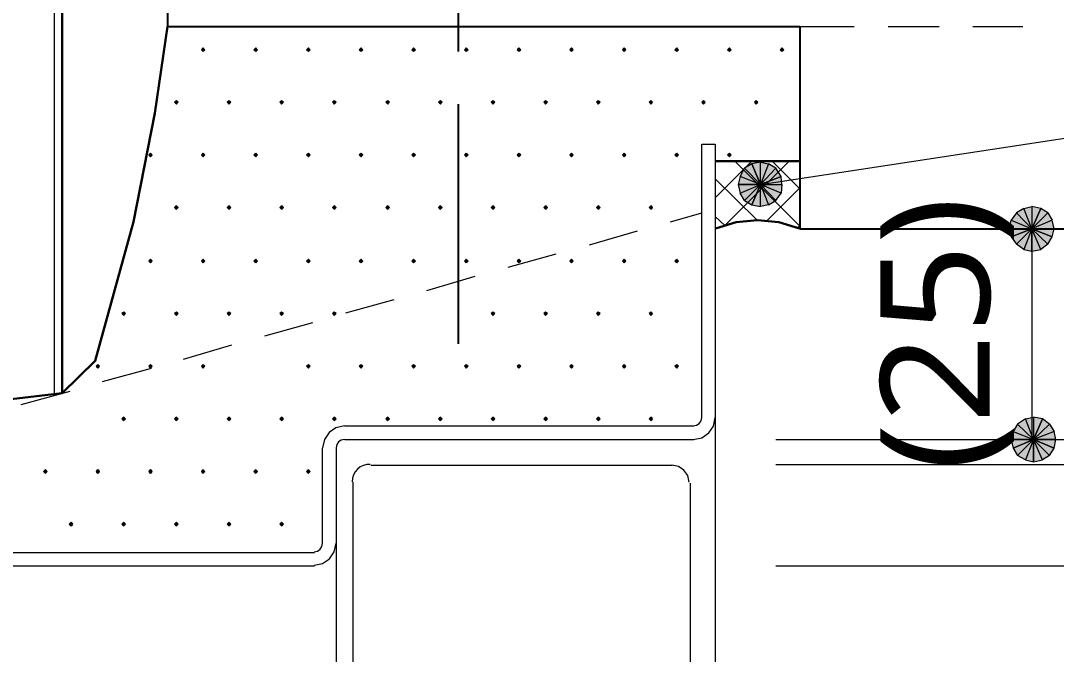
# Model space of a CAD drawing. Header units: millimetres. Extents: x 0 to 420, y 0 to 297.
# Drawn here: x 139.1 to 163.67, y 125.75 to 140.79 of the extents above; entities that cross this region are included whole.
import ezdxf
from ezdxf.enums import TextEntityAlignment as Align

# ---------------------------------------------------------------- set-up
doc = ezdxf.new("R2010")
doc.units = ezdxf.units.MM
doc.styles.add('kst32b', font='NotoSansJP-Variable.ttf')

msp = doc.modelspace()

# ---------------------------------------------------------------- hatches: boundary and pattern name
for points in [[(143.425, 140.144), (143.404, 140.123), (143.383, 140.102), (143.404, 140.081), (143.425, 140.06), (143.446, 140.081), (143.468, 140.102), (143.446, 140.123), (143.425, 140.144)], [(144.674, 140.144), (144.653, 140.123), (144.632, 140.102), (144.653, 140.081), (144.674, 140.06), (144.695, 140.081), (144.717, 140.102), (144.695, 140.123), (144.674, 140.144)], [(145.923, 140.144), (145.902, 140.123), (145.881, 140.102), (145.902, 140.081), (145.923, 140.06), (145.944, 140.081), (145.965, 140.102), (145.944, 140.123), (145.923, 140.144)], [(147.172, 140.144), (147.151, 140.123), (147.129, 140.102), (147.151, 140.081), (147.172, 140.06), (147.193, 140.081), (147.214, 140.102), (147.193, 140.123), (147.172, 140.144)], [(148.421, 140.144), (148.4, 140.123), (148.378, 140.102), (148.4, 140.081), (148.421, 140.06), (148.442, 140.081), (148.463, 140.102), (148.442, 140.123), (148.421, 140.144)], [(149.67, 140.144), (149.648, 140.123), (149.627, 140.102), (149.648, 140.081), (149.67, 140.06), (149.691, 140.081), (149.712, 140.102), (149.691, 140.123), (149.67, 140.144)], [(150.918, 140.144), (150.897, 140.123), (150.876, 140.102), (150.897, 140.081), (150.918, 140.06), (150.94, 140.081), (150.961, 140.102), (150.94, 140.123), (150.918, 140.144)], [(152.167, 140.144), (152.146, 140.123), (152.125, 140.102), (152.146, 140.081), (152.167, 140.06), (152.188, 140.081), (152.21, 140.102), (152.188, 140.123), (152.167, 140.144)], [(153.416, 140.144), (153.395, 140.123), (153.374, 140.102), (153.395, 140.081), (153.416, 140.06), (153.437, 140.081), (153.458, 140.102), (153.437, 140.123), (153.416, 140.144)], [(154.665, 140.144), (154.644, 140.123), (154.622, 140.102), (154.644, 140.081), (154.665, 140.06), (154.686, 140.081), (154.707, 140.102), (154.686, 140.123), (154.665, 140.144)], [(155.914, 140.144), (155.893, 140.123), (155.871, 140.102), (155.893, 140.081), (155.914, 140.06), (155.935, 140.081), (155.956, 140.102), (155.935, 140.123), (155.914, 140.144)], [(157.162, 140.144), (157.141, 140.123), (157.12, 140.102), (157.141, 140.081), (157.162, 140.06), (157.184, 140.081), (157.205, 140.102), (157.184, 140.123), (157.162, 140.144)], [(142.79, 138.896), (142.769, 138.875), (142.748, 138.853), (142.769, 138.832), (142.79, 138.811), (142.812, 138.832), (142.833, 138.853), (142.812, 138.875), (142.79, 138.896)], [(144.039, 138.896), (144.018, 138.875), (143.997, 138.853), (144.018, 138.832), (144.039, 138.811), (144.06, 138.832), (144.082, 138.853), (144.06, 138.875), (144.039, 138.896)], [(145.288, 138.896), (145.267, 138.875), (145.246, 138.853), (145.267, 138.832), (145.288, 138.811), (145.309, 138.832), (145.33, 138.853), (145.309, 138.875), (145.288, 138.896)], [(146.537, 138.896), (146.516, 138.875), (146.495, 138.853), (146.516, 138.832), (146.537, 138.811), (146.558, 138.832), (146.579, 138.853), (146.558, 138.875), (146.537, 138.896)], [(147.807, 138.896), (147.786, 138.875), (147.765, 138.853), (147.786, 138.832), (147.807, 138.811), (147.828, 138.832), (147.849, 138.853), (147.828, 138.875), (147.807, 138.896)], [(149.056, 138.896), (149.035, 138.875), (149.013, 138.853), (149.035, 138.832), (149.056, 138.811), (149.077, 138.832), (149.098, 138.853), (149.077, 138.875), (149.056, 138.896)], [(150.304, 138.896), (150.283, 138.875), (150.262, 138.853), (150.283, 138.832), (150.304, 138.811), (150.326, 138.832), (150.347, 138.853), (150.326, 138.875), (150.304, 138.896)], [(151.553, 138.896), (151.532, 138.875), (151.511, 138.853), (151.532, 138.832), (151.553, 138.811), (151.575, 138.832), (151.596, 138.853), (151.575, 138.875), (151.553, 138.896)], [(152.802, 138.896), (152.781, 138.875), (152.76, 138.853), (152.781, 138.832), (152.802, 138.811), (152.823, 138.832), (152.845, 138.853), (152.823, 138.875), (152.802, 138.896)], [(154.051, 138.896), (154.03, 138.875), (154.009, 138.853), (154.03, 138.832), (154.051, 138.811), (154.072, 138.832), (154.093, 138.853), (154.072, 138.875), (154.051, 138.896)], [(155.3, 138.896), (155.279, 138.875), (155.258, 138.853), (155.279, 138.832), (155.3, 138.811), (155.321, 138.832), (155.342, 138.853), (155.321, 138.875), (155.3, 138.896)], [(156.549, 138.896), (156.528, 138.875), (156.506, 138.853), (156.528, 138.832), (156.549, 138.811), (156.57, 138.832), (156.591, 138.853), (156.57, 138.875), (156.549, 138.896)], [(142.177, 137.647), (142.155, 137.626), (142.134, 137.604), (142.155, 137.583), (142.177, 137.562), (142.198, 137.583), (142.219, 137.604), (142.198, 137.626), (142.177, 137.647)], [(143.425, 137.647), (143.404, 137.626), (143.383, 137.604), (143.404, 137.583), (143.425, 137.562), (143.446, 137.583), (143.468, 137.604), (143.446, 137.626), (143.425, 137.647)], [(144.674, 137.647), (144.653, 137.626), (144.632, 137.604), (144.653, 137.583), (144.674, 137.562), (144.695, 137.583), (144.717, 137.604), (144.695, 137.626), (144.674, 137.647)], [(145.923, 137.647), (145.902, 137.626), (145.881, 137.604), (145.902, 137.583), (145.923, 137.562), (145.944, 137.583), (145.965, 137.604), (145.944, 137.626), (145.923, 137.647)], [(147.172, 137.647), (147.151, 137.626), (147.129, 137.604), (147.151, 137.583), (147.172, 137.562), (147.193, 137.583), (147.214, 137.604), (147.193, 137.626), (147.172, 137.647)], [(148.421, 137.647), (148.4, 137.626), (148.378, 137.604), (148.4, 137.583), (148.421, 137.562), (148.442, 137.583), (148.463, 137.604), (148.442, 137.626), (148.421, 137.647)], [(149.67, 137.647), (149.648, 137.626), (149.627, 137.604), (149.648, 137.583), (149.67, 137.562), (149.691, 137.583), (149.712, 137.604), (149.691, 137.626), (149.67, 137.647)], [(150.918, 137.647), (150.897, 137.626), (150.876, 137.604), (150.897, 137.583), (150.918, 137.562), (150.94, 137.583), (150.961, 137.604), (150.94, 137.626), (150.918, 137.647)], [(152.167, 137.647), (152.146, 137.626), (152.125, 137.604), (152.146, 137.583), (152.167, 137.562), (152.188, 137.583), (152.21, 137.604), (152.188, 137.626), (152.167, 137.647)], [(153.416, 137.647), (153.395, 137.626), (153.374, 137.604), (153.395, 137.583), (153.416, 137.562), (153.437, 137.583), (153.458, 137.604), (153.437, 137.626), (153.416, 137.647)], [(154.665, 137.647), (154.644, 137.626), (154.622, 137.604), (154.644, 137.583), (154.665, 137.562), (154.686, 137.583), (154.707, 137.604), (154.686, 137.626), (154.665, 137.647)], [(155.914, 137.647), (155.893, 137.626), (155.871, 137.604), (155.893, 137.583), (155.914, 137.562), (155.935, 137.583), (155.956, 137.604), (155.935, 137.626), (155.914, 137.647)], [(157.141, 137.096), (157.014, 137.287), (156.654, 136.906), (157.141, 137.096)], [(142.79, 136.398), (142.769, 136.377), (142.748, 136.356), (142.769, 136.334), (142.79, 136.313), (142.812, 136.334), (142.833, 136.356), (142.812, 136.377), (142.79, 136.398)], [(144.039, 136.398), (144.018, 136.377), (143.997, 136.356), (144.018, 136.334), (144.039, 136.313), (144.06, 136.334), (144.082, 136.356), (144.06, 136.377), (144.039, 136.398)], [(145.288, 136.398), (145.267, 136.377), (145.246, 136.356), (145.267, 136.334), (145.288, 136.313), (145.309, 136.334), (145.33, 136.356), (145.309, 136.377), (145.288, 136.398)], [(146.537, 136.398), (146.516, 136.377), (146.495, 136.356), (146.516, 136.334), (146.537, 136.313), (146.558, 136.334), (146.579, 136.356), (146.558, 136.377), (146.537, 136.398)], [(147.807, 136.398), (147.786, 136.377), (147.765, 136.356), (147.786, 136.334), (147.807, 136.313), (147.828, 136.334), (147.849, 136.356), (147.828, 136.377), (147.807, 136.398)], [(149.056, 136.398), (149.035, 136.377), (149.013, 136.356), (149.035, 136.334), (149.056, 136.313), (149.077, 136.334), (149.098, 136.356), (149.077, 136.377), (149.056, 136.398)], [(150.304, 136.398), (150.283, 136.377), (150.262, 136.356), (150.283, 136.334), (150.304, 136.313), (150.326, 136.334), (150.347, 136.356), (150.326, 136.377), (150.304, 136.398)], [(151.553, 136.398), (151.532, 136.377), (151.511, 136.356), (151.532, 136.334), (151.553, 136.313), (151.575, 136.334), (151.596, 136.356), (151.575, 136.377), (151.553, 136.398)], [(152.802, 136.398), (152.781, 136.377), (152.76, 136.356), (152.781, 136.334), (152.802, 136.313), (152.823, 136.334), (152.845, 136.356), (152.823, 136.377), (152.802, 136.398)], [(154.051, 136.398), (154.03, 136.377), (154.009, 136.356), (154.03, 136.334), (154.051, 136.313), (154.072, 136.334), (154.093, 136.356), (154.072, 136.377), (154.051, 136.398)], [(163.576, 135.657), (163.618, 135.848), (163.089, 135.848), (163.576, 135.657)], [(142.177, 135.128), (142.155, 135.107), (142.134, 135.086), (142.155, 135.064), (142.177, 135.043), (142.198, 135.064), (142.219, 135.086), (142.198, 135.107), (142.177, 135.128)], [(143.425, 135.128), (143.404, 135.107), (143.383, 135.086), (143.404, 135.064), (143.425, 135.043), (143.446, 135.064), (143.468, 135.086), (143.446, 135.107), (143.425, 135.128)], [(144.674, 135.128), (144.653, 135.107), (144.632, 135.086), (144.653, 135.064), (144.674, 135.043), (144.695, 135.064), (144.717, 135.086), (144.695, 135.107), (144.674, 135.128)], [(145.923, 135.128), (145.902, 135.107), (145.881, 135.086), (145.902, 135.064), (145.923, 135.043), (145.944, 135.064), (145.965, 135.086), (145.944, 135.107), (145.923, 135.128)], [(147.172, 135.128), (147.151, 135.107), (147.129, 135.086), (147.151, 135.064), (147.172, 135.043), (147.193, 135.064), (147.214, 135.086), (147.193, 135.107), (147.172, 135.128)], [(148.421, 135.128), (148.4, 135.107), (148.378, 135.086), (148.4, 135.064), (148.421, 135.043), (148.442, 135.064), (148.463, 135.086), (148.442, 135.107), (148.421, 135.128)], [(149.67, 135.128), (149.648, 135.107), (149.627, 135.086), (149.648, 135.064), (149.67, 135.043), (149.691, 135.064), (149.712, 135.086), (149.691, 135.107), (149.67, 135.128)], [(150.918, 135.128), (150.897, 135.107), (150.876, 135.086), (150.897, 135.064), (150.918, 135.043), (150.94, 135.064), (150.961, 135.086), (150.94, 135.107), (150.918, 135.128)], [(152.167, 135.128), (152.146, 135.107), (152.125, 135.086), (152.146, 135.064), (152.167, 135.043), (152.188, 135.064), (152.21, 135.086), (152.188, 135.107), (152.167, 135.128)], [(153.416, 135.128), (153.395, 135.107), (153.374, 135.086), (153.395, 135.064), (153.416, 135.043), (153.437, 135.064), (153.458, 135.086), (153.437, 135.107), (153.416, 135.128)], [(154.665, 135.128), (154.644, 135.107), (154.622, 135.086), (154.644, 135.064), (154.665, 135.043), (154.686, 135.064), (154.707, 135.086), (154.686, 135.107), (154.665, 135.128)], [(141.542, 133.879), (141.52, 133.858), (141.499, 133.837), (141.52, 133.816), (141.542, 133.794), (141.563, 133.816), (141.584, 133.837), (141.563, 133.858), (141.542, 133.879)], [(142.79, 133.879), (142.769, 133.858), (142.748, 133.837), (142.769, 133.816), (142.79, 133.794), (142.812, 133.816), (142.833, 133.837), (142.812, 133.858), (142.79, 133.879)], [(144.039, 133.879), (144.018, 133.858), (143.997, 133.837), (144.018, 133.816), (144.039, 133.794), (144.06, 133.816), (144.082, 133.837), (144.06, 133.858), (144.039, 133.879)], [(145.288, 133.879), (145.267, 133.858), (145.246, 133.837), (145.267, 133.816), (145.288, 133.794), (145.309, 133.816), (145.33, 133.837), (145.309, 133.858), (145.288, 133.879)], [(146.537, 133.879), (146.516, 133.858), (146.495, 133.837), (146.516, 133.816), (146.537, 133.794), (146.558, 133.816), (146.579, 133.837), (146.558, 133.858), (146.537, 133.879)], [(150.304, 133.879), (150.283, 133.858), (150.262, 133.837), (150.283, 133.816), (150.304, 133.794), (150.326, 133.816), (150.347, 133.837), (150.326, 133.858), (150.304, 133.879)], [(151.553, 133.879), (151.532, 133.858), (151.511, 133.837), (151.532, 133.816), (151.553, 133.794), (151.575, 133.816), (151.596, 133.837), (151.575, 133.858), (151.553, 133.879)], [(152.802, 133.879), (152.781, 133.858), (152.76, 133.837), (152.781, 133.816), (152.802, 133.794), (152.823, 133.816), (152.845, 133.837), (152.823, 133.858), (152.802, 133.879)], [(154.051, 133.879), (154.03, 133.858), (154.009, 133.837), (154.03, 133.816), (154.051, 133.794), (154.072, 133.816), (154.093, 133.837), (154.072, 133.858), (154.051, 133.879)], [(140.928, 132.63), (140.907, 132.609), (140.885, 132.588), (140.907, 132.567), (140.928, 132.546), (140.949, 132.567), (140.97, 132.588), (140.949, 132.609), (140.928, 132.63)], [(142.177, 132.63), (142.155, 132.609), (142.134, 132.588), (142.155, 132.567), (142.177, 132.546), (142.198, 132.567), (142.219, 132.588), (142.198, 132.609), (142.177, 132.63)], [(143.425, 132.63), (143.404, 132.609), (143.383, 132.588), (143.404, 132.567), (143.425, 132.546), (143.446, 132.567), (143.468, 132.588), (143.446, 132.609), (143.425, 132.63)], [(145.923, 132.63), (145.902, 132.609), (145.881, 132.588), (145.902, 132.567), (145.923, 132.546), (145.944, 132.567), (145.965, 132.588), (145.944, 132.609), (145.923, 132.63)], [(147.172, 132.63), (147.151, 132.609), (147.129, 132.588), (147.151, 132.567), (147.172, 132.546), (147.193, 132.567), (147.214, 132.588), (147.193, 132.609), (147.172, 132.63)], [(148.421, 132.63), (148.4, 132.609), (148.378, 132.588), (148.4, 132.567), (148.421, 132.546), (148.442, 132.567), (148.463, 132.588), (148.442, 132.609), (148.421, 132.63)], [(149.67, 132.63), (149.648, 132.609), (149.627, 132.588), (149.648, 132.567), (149.67, 132.546), (149.691, 132.567), (149.712, 132.588), (149.691, 132.609), (149.67, 132.63)], [(150.918, 132.63), (150.897, 132.609), (150.876, 132.588), (150.897, 132.567), (150.918, 132.546), (150.94, 132.567), (150.961, 132.588), (150.94, 132.609), (150.918, 132.63)], [(152.167, 132.63), (152.146, 132.609), (152.125, 132.588), (152.146, 132.567), (152.167, 132.546), (152.188, 132.567), (152.21, 132.588), (152.188, 132.609), (152.167, 132.63)], [(153.416, 132.63), (153.395, 132.609), (153.374, 132.588), (153.395, 132.567), (153.416, 132.546), (153.437, 132.567), (153.458, 132.588), (153.437, 132.609), (153.416, 132.63)], [(154.665, 132.63), (154.644, 132.609), (154.622, 132.588), (154.644, 132.567), (154.665, 132.546), (154.686, 132.567), (154.707, 132.588), (154.686, 132.609), (154.665, 132.63)], [(141.542, 131.381), (141.52, 131.36), (141.499, 131.339), (141.52, 131.318), (141.542, 131.297), (141.563, 131.318), (141.584, 131.339), (141.563, 131.36), (141.542, 131.381)], [(142.79, 131.381), (142.769, 131.36), (142.748, 131.339), (142.769, 131.318), (142.79, 131.297), (142.812, 131.318), (142.833, 131.339), (142.812, 131.36), (142.79, 131.381)], [(144.039, 131.381), (144.018, 131.36), (143.997, 131.339), (144.018, 131.318), (144.039, 131.297), (144.06, 131.318), (144.082, 131.339), (144.06, 131.36), (144.039, 131.381)], [(145.288, 131.381), (145.267, 131.36), (145.246, 131.339), (145.267, 131.318), (145.288, 131.297), (145.309, 131.318), (145.33, 131.339), (145.309, 131.36), (145.288, 131.381)], [(146.537, 131.381), (146.516, 131.36), (146.495, 131.339), (146.516, 131.318), (146.537, 131.297), (146.558, 131.318), (146.579, 131.339), (146.558, 131.36), (146.537, 131.381)], [(147.807, 131.381), (147.786, 131.36), (147.765, 131.339), (147.786, 131.318), (147.807, 131.297), (147.828, 131.318), (147.849, 131.339), (147.828, 131.36), (147.807, 131.381)], [(149.056, 131.381), (149.035, 131.36), (149.013, 131.339), (149.035, 131.318), (149.056, 131.297), (149.077, 131.318), (149.098, 131.339), (149.077, 131.36), (149.056, 131.381)], [(150.304, 131.381), (150.283, 131.36), (150.262, 131.339), (150.283, 131.318), (150.304, 131.297), (150.326, 131.318), (150.347, 131.339), (150.326, 131.36), (150.304, 131.381)], [(151.553, 131.381), (151.532, 131.36), (151.511, 131.339), (151.532, 131.318), (151.553, 131.297), (151.575, 131.318), (151.596, 131.339), (151.575, 131.36), (151.553, 131.381)], [(152.802, 131.381), (152.781, 131.36), (152.76, 131.339), (152.781, 131.318), (152.802, 131.297), (152.823, 131.318), (152.845, 131.339), (152.823, 131.36), (152.802, 131.381)], [(154.051, 131.381), (154.03, 131.36), (154.009, 131.339), (154.03, 131.318), (154.051, 131.297), (154.072, 131.318), (154.093, 131.339), (154.072, 131.36), (154.051, 131.381)], [(163.618, 130.641), (163.661, 130.852), (163.132, 130.852), (163.618, 130.641)], [(139.679, 130.133), (139.658, 130.111), (139.637, 130.09), (139.658, 130.069), (139.679, 130.048), (139.7, 130.069), (139.721, 130.09), (139.7, 130.111), (139.679, 130.133)], [(140.928, 130.133), (140.907, 130.111), (140.885, 130.09), (140.907, 130.069), (140.928, 130.048), (140.949, 130.069), (140.97, 130.09), (140.949, 130.111), (140.928, 130.133)], [(142.177, 130.133), (142.155, 130.111), (142.134, 130.09), (142.155, 130.069), (142.177, 130.048), (142.198, 130.069), (142.219, 130.09), (142.198, 130.111), (142.177, 130.133)], [(143.425, 130.133), (143.404, 130.111), (143.383, 130.09), (143.404, 130.069), (143.425, 130.048), (143.446, 130.069), (143.468, 130.09), (143.446, 130.111), (143.425, 130.133)], [(144.674, 130.133), (144.653, 130.111), (144.632, 130.09), (144.653, 130.069), (144.674, 130.048), (144.695, 130.069), (144.717, 130.09), (144.695, 130.111), (144.674, 130.133)], [(145.923, 130.133), (145.902, 130.111), (145.881, 130.09), (145.902, 130.069), (145.923, 130.048), (145.944, 130.069), (145.965, 130.09), (145.944, 130.111), (145.923, 130.133)], [(140.293, 128.884), (140.271, 128.863), (140.25, 128.842), (140.271, 128.82), (140.293, 128.799), (140.314, 128.82), (140.335, 128.842), (140.314, 128.863), (140.293, 128.884)], [(141.542, 128.884), (141.52, 128.863), (141.499, 128.842), (141.52, 128.82), (141.542, 128.799), (141.563, 128.82), (141.584, 128.842), (141.563, 128.863), (141.542, 128.884)], [(142.79, 128.884), (142.769, 128.863), (142.748, 128.842), (142.769, 128.82), (142.79, 128.799), (142.812, 128.82), (142.833, 128.842), (142.812, 128.863), (142.79, 128.884)], [(144.039, 128.884), (144.018, 128.863), (143.997, 128.842), (144.018, 128.82), (144.039, 128.799), (144.06, 128.82), (144.082, 128.842), (144.06, 128.863), (144.039, 128.884)], [(145.288, 128.884), (145.267, 128.863), (145.246, 128.842), (145.267, 128.82), (145.288, 128.799), (145.309, 128.82), (145.33, 128.842), (145.309, 128.863), (145.288, 128.884)]]:
    msp.add_hatch(color=7).paths.add_polyline_path(points)
h = msp.add_hatch(color=7)
h.paths.add_polyline_path([(156.443, 137.393), (156.274, 137.287), (156.654, 136.906), (156.443, 137.393)])
h.paths.add_polyline_path([(156.274, 137.287), (156.654, 136.906), (156.168, 137.096), (156.274, 137.287)])
h.paths.add_polyline_path([(156.654, 136.906), (156.168, 137.096), (156.125, 136.906), (156.654, 136.906)])
h = msp.add_hatch(color=7)
h.paths.add_polyline_path([(157.014, 137.287), (156.845, 137.393), (156.654, 136.906), (157.014, 137.287)])
h.paths.add_polyline_path([(156.845, 137.393), (156.654, 136.906), (156.654, 137.435), (156.845, 137.393)])
h.paths.add_polyline_path([(156.654, 136.906), (156.654, 137.435), (156.443, 137.393), (156.654, 136.906)])
h = msp.add_hatch(color=7)
h.paths.add_polyline_path([(156.125, 136.906), (156.168, 136.694), (156.654, 136.906), (156.125, 136.906)])
h.paths.add_polyline_path([(156.168, 136.694), (156.654, 136.906), (156.274, 136.525), (156.168, 136.694)])
h.paths.add_polyline_path([(156.654, 136.906), (156.274, 136.525), (156.443, 136.419), (156.654, 136.906)])
h = msp.add_hatch(color=7)
h.paths.add_polyline_path([(156.443, 136.419), (156.654, 136.377), (156.654, 136.906), (156.443, 136.419)])
h.paths.add_polyline_path([(156.654, 136.377), (156.654, 136.906), (156.845, 136.419), (156.654, 136.377)])
h.paths.add_polyline_path([(156.654, 136.906), (156.845, 136.419), (157.014, 136.525), (156.654, 136.906)])
h = msp.add_hatch(color=7)
h.paths.add_polyline_path([(157.014, 136.525), (157.141, 136.694), (156.654, 136.906), (157.014, 136.525)])
h.paths.add_polyline_path([(157.141, 136.694), (156.654, 136.906), (157.162, 136.906), (157.141, 136.694)])
h.paths.add_polyline_path([(156.654, 136.906), (157.162, 136.906), (157.141, 137.096), (156.654, 136.906)])
h = msp.add_hatch(color=7)
h.paths.add_polyline_path([(162.729, 136.229), (162.602, 136.059), (163.089, 135.848), (162.729, 136.229)])
h.paths.add_polyline_path([(162.602, 136.059), (163.089, 135.848), (162.56, 135.848), (162.602, 136.059)])
h.paths.add_polyline_path([(163.089, 135.848), (162.56, 135.848), (162.602, 135.657), (163.089, 135.848)])
h = msp.add_hatch(color=7)
h.paths.add_polyline_path([(163.301, 136.334), (163.089, 136.377), (163.089, 135.848), (163.301, 136.334)])
h.paths.add_polyline_path([(163.089, 136.377), (163.089, 135.848), (162.899, 136.334), (163.089, 136.377)])
h.paths.add_polyline_path([(163.089, 135.848), (162.899, 136.334), (162.729, 136.229), (163.089, 135.848)])
h = msp.add_hatch(color=7)
h.paths.add_polyline_path([(163.618, 135.848), (163.576, 136.059), (163.089, 135.848), (163.618, 135.848)])
h.paths.add_polyline_path([(163.576, 136.059), (163.089, 135.848), (163.47, 136.229), (163.576, 136.059)])
h.paths.add_polyline_path([(163.089, 135.848), (163.47, 136.229), (163.301, 136.334), (163.089, 135.848)])
h = msp.add_hatch(color=7)
h.paths.add_polyline_path([(162.602, 135.657), (162.729, 135.488), (163.089, 135.848), (162.602, 135.657)])
h.paths.add_polyline_path([(162.729, 135.488), (163.089, 135.848), (162.899, 135.361), (162.729, 135.488)])
h.paths.add_polyline_path([(163.089, 135.848), (162.899, 135.361), (163.089, 135.318), (163.089, 135.848)])
h = msp.add_hatch(color=7)
h.paths.add_polyline_path([(163.089, 135.318), (163.301, 135.361), (163.089, 135.848), (163.089, 135.318)])
h.paths.add_polyline_path([(163.301, 135.361), (163.089, 135.848), (163.47, 135.488), (163.301, 135.361)])
h.paths.add_polyline_path([(163.089, 135.848), (163.47, 135.488), (163.576, 135.657), (163.089, 135.848)])
h = msp.add_hatch(color=7)
h.paths.add_polyline_path([(163.343, 131.339), (163.132, 131.381), (163.132, 130.852), (163.343, 131.339)])
h.paths.add_polyline_path([(163.132, 131.381), (163.132, 130.852), (162.941, 131.339), (163.132, 131.381)])
h.paths.add_polyline_path([(163.132, 130.852), (162.941, 131.339), (162.751, 131.212), (163.132, 130.852)])
h = msp.add_hatch(color=7)
h.paths.add_polyline_path([(163.661, 130.852), (163.618, 131.043), (163.132, 130.852), (163.661, 130.852)])
h.paths.add_polyline_path([(163.618, 131.043), (163.132, 130.852), (163.512, 131.212), (163.618, 131.043)])
h.paths.add_polyline_path([(163.132, 130.852), (163.512, 131.212), (163.343, 131.339), (163.132, 130.852)])
h = msp.add_hatch(color=7)
h.paths.add_polyline_path([(162.751, 131.212), (162.645, 131.043), (163.132, 130.852), (162.751, 131.212)])
h.paths.add_polyline_path([(162.645, 131.043), (163.132, 130.852), (162.602, 130.852), (162.645, 131.043)])
h.paths.add_polyline_path([(163.132, 130.852), (162.602, 130.852), (162.645, 130.641), (163.132, 130.852)])
h = msp.add_hatch(color=7)
h.paths.add_polyline_path([(162.645, 130.641), (162.751, 130.471), (163.132, 130.852), (162.645, 130.641)])
h.paths.add_polyline_path([(162.751, 130.471), (163.132, 130.852), (162.941, 130.365), (162.751, 130.471)])
h.paths.add_polyline_path([(163.132, 130.852), (162.941, 130.365), (163.132, 130.323), (163.132, 130.852)])
h = msp.add_hatch(color=7)
h.paths.add_polyline_path([(163.132, 130.323), (163.343, 130.365), (163.132, 130.852), (163.132, 130.323)])
h.paths.add_polyline_path([(163.343, 130.365), (163.132, 130.852), (163.512, 130.471), (163.343, 130.365)])
h.paths.add_polyline_path([(163.132, 130.852), (163.512, 130.471), (163.618, 130.641), (163.132, 130.852)])

# ---------------------------------------------------------------- linework, layer by layer
at = {"lineweight": 13}
for points in [[(139.891, 150.855), (139.891, 131.932)], [(157.586, 140.652), (158.877, 140.652)], [(159.681, 140.652), (160.888, 140.652)], [(161.692, 140.652), (162.878, 140.652)], [(156.654, 136.906), (177.948, 140.144)], [(155.258, 131.36), (155.258, 137.858)], [(155.258, 137.858), (155.575, 137.858)], [(155.575, 137.858), (155.575, 131.36)], [(155.575, 136.588), (156.443, 137.456)], [(155.808, 135.932), (157.332, 137.456)], [(157.586, 135.911), (156.041, 137.456)], [(157.586, 136.8), (156.93, 137.456)], [(156.57, 136.059), (155.575, 137.033)], [(156.803, 136.038), (157.586, 136.821)], [(154.517, 136.017), (155.258, 136.229)], [(155.808, 135.932), (155.575, 136.144)], [(157.522, 135.869), (157.586, 135.932)], [(152.591, 135.467), (153.734, 135.805)], [(163.089, 135.848), (163.089, 130.852)], [(150.664, 134.938), (151.807, 135.255)], [(148.738, 134.387), (149.881, 134.726)], [(146.812, 133.858), (147.955, 134.175)], [(144.886, 133.308), (146.029, 133.625)], [(142.96, 132.757), (144.103, 133.096)], [(141.034, 132.228), (142.198, 132.546)], [(139.107, 131.678), (140.271, 131.995)], [(155.056, 130.852), (155.258, 130.893), (155.423, 131.004), (155.534, 131.169), (155.575, 131.371)], [(155.056, 131.17), (155.135, 131.186), (155.199, 131.229), (155.242, 131.293), (155.258, 131.371)], [(155.575, 131.36), (155.575, 100.647)], [(146.78, 131.17), (146.578, 131.129), (146.414, 131.018), (146.302, 130.853), (146.262, 130.651)], [(146.791, 131.17), (155.067, 131.17)], [(146.78, 130.852), (146.702, 130.837), (146.638, 130.793), (146.595, 130.73), (146.579, 130.651)], [(146.791, 130.852), (155.067, 130.852)], [(157.014, 130.852), (163.132, 130.852)], [(162.899, 130.852), (177.398, 130.852)], [(146.262, 128.376), (146.262, 130.641)], [(146.579, 130.641), (146.579, 128.376)], [(147.391, 130.259), (147.308, 130.254), (147.228, 130.233), (147.154, 130.197), (147.088, 130.145), (147.033, 130.082), (146.993, 130.009), (146.969, 129.93), (146.96, 129.847)], [(157.014, 130.26), (173.228, 130.26)], [(147.405, 130.238), (154.559, 130.238)], [(154.961, 129.839), (154.925, 129.995), (154.836, 130.122), (154.706, 130.207), (154.548, 130.238)], [(146.981, 129.836), (146.981, 100.647)], [(154.982, 129.815), (154.982, 100.647)], [(146.061, 128.185), (146.139, 128.201), (146.203, 128.244), (146.246, 128.308), (146.262, 128.386)], [(146.061, 127.868), (146.262, 127.909), (146.427, 128.02), (146.538, 128.185), (146.579, 128.386)], [(146.579, 128.376), (146.579, 100.647)], [(136.102, 128.164), (146.071, 128.164)], [(136.102, 127.847), (146.071, 127.847)], [(157.014, 127.847), (177.398, 127.847)]]:
    msp.add_lwpolyline(points, dxfattribs=at)
at = {"lineweight": 30}
for points in [[(140.081, 150.855), (140.081, 131.953)], [(142.579, 140.652), (142.282, 138.599)], [(142.282, 138.599), (141.774, 136.017)], [(155.575, 137.456), (157.586, 137.456)], [(141.774, 136.017), (140.864, 132.715), (140.081, 131.953)], [(157.578, 135.86), (157.087, 136.009), (156.58, 136.059), (156.074, 136.009), (155.583, 135.86)], [(137.583, 131.657), (140.081, 131.953)]]:
    msp.add_lwpolyline(points, dxfattribs=at)
at = {"lineweight": 25}
for points in [[(142.579, 150.855), (142.579, 140.652)], [(149.479, 141.309), (149.479, 140.06)], [(142.579, 140.652), (157.586, 140.652)], [(157.586, 140.652), (157.586, 135.848)], [(149.479, 138.811), (149.479, 133.117)], [(157.586, 135.848), (165.587, 135.848)]]:
    msp.add_lwpolyline(points, dxfattribs=at)
at = {"lineweight": 0}
for points in [[(143.425, 140.144), (143.404, 140.123), (143.383, 140.102), (143.404, 140.081), (143.425, 140.06), (143.446, 140.081), (143.468, 140.102), (143.446, 140.123)], [(144.674, 140.144), (144.653, 140.123), (144.632, 140.102), (144.653, 140.081), (144.674, 140.06), (144.695, 140.081), (144.717, 140.102), (144.695, 140.123)], [(145.923, 140.144), (145.902, 140.123), (145.881, 140.102), (145.902, 140.081), (145.923, 140.06), (145.944, 140.081), (145.965, 140.102), (145.944, 140.123)], [(147.172, 140.144), (147.151, 140.123), (147.129, 140.102), (147.151, 140.081), (147.172, 140.06), (147.193, 140.081), (147.214, 140.102), (147.193, 140.123)], [(148.421, 140.144), (148.4, 140.123), (148.378, 140.102), (148.4, 140.081), (148.421, 140.06), (148.442, 140.081), (148.463, 140.102), (148.442, 140.123)], [(149.67, 140.144), (149.648, 140.123), (149.627, 140.102), (149.648, 140.081), (149.67, 140.06), (149.691, 140.081), (149.712, 140.102), (149.691, 140.123)], [(150.918, 140.144), (150.897, 140.123), (150.876, 140.102), (150.897, 140.081), (150.918, 140.06), (150.94, 140.081), (150.961, 140.102), (150.94, 140.123)], [(152.167, 140.144), (152.146, 140.123), (152.125, 140.102), (152.146, 140.081), (152.167, 140.06), (152.188, 140.081), (152.21, 140.102), (152.188, 140.123)], [(153.416, 140.144), (153.395, 140.123), (153.374, 140.102), (153.395, 140.081), (153.416, 140.06), (153.437, 140.081), (153.458, 140.102), (153.437, 140.123)], [(154.665, 140.144), (154.644, 140.123), (154.622, 140.102), (154.644, 140.081), (154.665, 140.06), (154.686, 140.081), (154.707, 140.102), (154.686, 140.123)], [(155.914, 140.144), (155.893, 140.123), (155.871, 140.102), (155.893, 140.081), (155.914, 140.06), (155.935, 140.081), (155.956, 140.102), (155.935, 140.123)], [(157.162, 140.144), (157.141, 140.123), (157.12, 140.102), (157.141, 140.081), (157.162, 140.06), (157.184, 140.081), (157.205, 140.102), (157.184, 140.123)], [(142.79, 138.896), (142.769, 138.875), (142.748, 138.853), (142.769, 138.832), (142.79, 138.811), (142.812, 138.832), (142.833, 138.853), (142.812, 138.875)], [(144.039, 138.896), (144.018, 138.875), (143.997, 138.853), (144.018, 138.832), (144.039, 138.811), (144.06, 138.832), (144.082, 138.853), (144.06, 138.875)], [(145.288, 138.896), (145.267, 138.875), (145.246, 138.853), (145.267, 138.832), (145.288, 138.811), (145.309, 138.832), (145.33, 138.853), (145.309, 138.875)], [(146.537, 138.896), (146.516, 138.875), (146.495, 138.853), (146.516, 138.832), (146.537, 138.811), (146.558, 138.832), (146.579, 138.853), (146.558, 138.875)], [(147.807, 138.896), (147.786, 138.875), (147.765, 138.853), (147.786, 138.832), (147.807, 138.811), (147.828, 138.832), (147.849, 138.853), (147.828, 138.875)], [(149.056, 138.896), (149.035, 138.875), (149.013, 138.853), (149.035, 138.832), (149.056, 138.811), (149.077, 138.832), (149.098, 138.853), (149.077, 138.875)], [(150.304, 138.896), (150.283, 138.875), (150.262, 138.853), (150.283, 138.832), (150.304, 138.811), (150.326, 138.832), (150.347, 138.853), (150.326, 138.875)], [(151.553, 138.896), (151.532, 138.875), (151.511, 138.853), (151.532, 138.832), (151.553, 138.811), (151.575, 138.832), (151.596, 138.853), (151.575, 138.875)], [(152.802, 138.896), (152.781, 138.875), (152.76, 138.853), (152.781, 138.832), (152.802, 138.811), (152.823, 138.832), (152.845, 138.853), (152.823, 138.875)], [(154.051, 138.896), (154.03, 138.875), (154.009, 138.853), (154.03, 138.832), (154.051, 138.811), (154.072, 138.832), (154.093, 138.853), (154.072, 138.875)], [(155.3, 138.896), (155.279, 138.875), (155.258, 138.853), (155.279, 138.832), (155.3, 138.811), (155.321, 138.832), (155.342, 138.853), (155.321, 138.875)], [(156.549, 138.896), (156.528, 138.875), (156.506, 138.853), (156.528, 138.832), (156.549, 138.811), (156.57, 138.832), (156.591, 138.853), (156.57, 138.875)], [(142.177, 137.647), (142.155, 137.626), (142.134, 137.604), (142.155, 137.583), (142.177, 137.562), (142.198, 137.583), (142.219, 137.604), (142.198, 137.626)], [(143.425, 137.647), (143.404, 137.626), (143.383, 137.604), (143.404, 137.583), (143.425, 137.562), (143.446, 137.583), (143.468, 137.604), (143.446, 137.626)], [(144.674, 137.647), (144.653, 137.626), (144.632, 137.604), (144.653, 137.583), (144.674, 137.562), (144.695, 137.583), (144.717, 137.604), (144.695, 137.626)], [(145.923, 137.647), (145.902, 137.626), (145.881, 137.604), (145.902, 137.583), (145.923, 137.562), (145.944, 137.583), (145.965, 137.604), (145.944, 137.626)], [(147.172, 137.647), (147.151, 137.626), (147.129, 137.604), (147.151, 137.583), (147.172, 137.562), (147.193, 137.583), (147.214, 137.604), (147.193, 137.626)], [(148.421, 137.647), (148.4, 137.626), (148.378, 137.604), (148.4, 137.583), (148.421, 137.562), (148.442, 137.583), (148.463, 137.604), (148.442, 137.626)], [(149.67, 137.647), (149.648, 137.626), (149.627, 137.604), (149.648, 137.583), (149.67, 137.562), (149.691, 137.583), (149.712, 137.604), (149.691, 137.626)], [(150.918, 137.647), (150.897, 137.626), (150.876, 137.604), (150.897, 137.583), (150.918, 137.562), (150.94, 137.583), (150.961, 137.604), (150.94, 137.626)], [(152.167, 137.647), (152.146, 137.626), (152.125, 137.604), (152.146, 137.583), (152.167, 137.562), (152.188, 137.583), (152.21, 137.604), (152.188, 137.626)], [(153.416, 137.647), (153.395, 137.626), (153.374, 137.604), (153.395, 137.583), (153.416, 137.562), (153.437, 137.583), (153.458, 137.604), (153.437, 137.626)], [(154.665, 137.647), (154.644, 137.626), (154.622, 137.604), (154.644, 137.583), (154.665, 137.562), (154.686, 137.583), (154.707, 137.604), (154.686, 137.626)], [(155.914, 137.647), (155.893, 137.626), (155.871, 137.604), (155.893, 137.583), (155.914, 137.562), (155.935, 137.583), (155.956, 137.604), (155.935, 137.626)], [(156.443, 137.393), (156.274, 137.287), (156.654, 136.906)], [(156.654, 136.906), (156.654, 137.435), (156.443, 137.393)], [(156.845, 137.393), (156.654, 136.906), (156.654, 137.435)], [(157.014, 137.287), (156.845, 137.393), (156.654, 136.906)], [(156.274, 137.287), (156.654, 136.906), (156.168, 137.096)], [(157.141, 137.096), (157.014, 137.287), (156.654, 136.906)], [(156.654, 136.906), (156.168, 137.096), (156.125, 136.906)], [(156.125, 136.906), (156.168, 136.694), (156.654, 136.906)], [(156.168, 136.694), (156.654, 136.906), (156.274, 136.525)], [(156.654, 136.906), (156.274, 136.525), (156.443, 136.419)], [(156.443, 136.419), (156.654, 136.377), (156.654, 136.906)], [(156.654, 136.906), (157.162, 136.906), (157.141, 137.096)], [(156.654, 136.377), (156.654, 136.906), (156.845, 136.419)], [(156.654, 136.906), (156.845, 136.419), (157.014, 136.525)], [(157.014, 136.525), (157.141, 136.694), (156.654, 136.906)], [(157.141, 136.694), (156.654, 136.906), (157.162, 136.906)], [(142.79, 136.398), (142.769, 136.377), (142.748, 136.356), (142.769, 136.334), (142.79, 136.313), (142.812, 136.334), (142.833, 136.356), (142.812, 136.377)], [(144.039, 136.398), (144.018, 136.377), (143.997, 136.356), (144.018, 136.334), (144.039, 136.313), (144.06, 136.334), (144.082, 136.356), (144.06, 136.377)], [(145.288, 136.398), (145.267, 136.377), (145.246, 136.356), (145.267, 136.334), (145.288, 136.313), (145.309, 136.334), (145.33, 136.356), (145.309, 136.377)], [(146.537, 136.398), (146.516, 136.377), (146.495, 136.356), (146.516, 136.334), (146.537, 136.313), (146.558, 136.334), (146.579, 136.356), (146.558, 136.377)], [(147.807, 136.398), (147.786, 136.377), (147.765, 136.356), (147.786, 136.334), (147.807, 136.313), (147.828, 136.334), (147.849, 136.356), (147.828, 136.377)], [(149.056, 136.398), (149.035, 136.377), (149.013, 136.356), (149.035, 136.334), (149.056, 136.313), (149.077, 136.334), (149.098, 136.356), (149.077, 136.377)], [(150.304, 136.398), (150.283, 136.377), (150.262, 136.356), (150.283, 136.334), (150.304, 136.313), (150.326, 136.334), (150.347, 136.356), (150.326, 136.377)], [(151.553, 136.398), (151.532, 136.377), (151.511, 136.356), (151.532, 136.334), (151.553, 136.313), (151.575, 136.334), (151.596, 136.356), (151.575, 136.377)], [(152.802, 136.398), (152.781, 136.377), (152.76, 136.356), (152.781, 136.334), (152.802, 136.313), (152.823, 136.334), (152.845, 136.356), (152.823, 136.377)], [(154.051, 136.398), (154.03, 136.377), (154.009, 136.356), (154.03, 136.334), (154.051, 136.313), (154.072, 136.334), (154.093, 136.356), (154.072, 136.377)], [(162.729, 136.229), (162.602, 136.059), (163.089, 135.848)], [(163.089, 135.848), (162.899, 136.334), (162.729, 136.229)], [(163.089, 136.377), (163.089, 135.848), (162.899, 136.334)], [(163.301, 136.334), (163.089, 136.377), (163.089, 135.848)], [(163.089, 135.848), (163.47, 136.229), (163.301, 136.334)], [(163.576, 136.059), (163.089, 135.848), (163.47, 136.229)], [(162.602, 136.059), (163.089, 135.848), (162.56, 135.848)], [(163.618, 135.848), (163.576, 136.059), (163.089, 135.848)], [(163.089, 135.848), (162.56, 135.848), (162.602, 135.657)], [(162.602, 135.657), (162.729, 135.488), (163.089, 135.848)], [(162.729, 135.488), (163.089, 135.848), (162.899, 135.361)], [(163.089, 135.848), (162.899, 135.361), (163.089, 135.318)], [(163.089, 135.318), (163.301, 135.361), (163.089, 135.848)], [(163.301, 135.361), (163.089, 135.848), (163.47, 135.488)], [(163.089, 135.848), (163.47, 135.488), (163.576, 135.657)], [(163.576, 135.657), (163.618, 135.848), (163.089, 135.848)], [(142.177, 135.128), (142.155, 135.107), (142.134, 135.086), (142.155, 135.064), (142.177, 135.043), (142.198, 135.064), (142.219, 135.086), (142.198, 135.107)], [(143.425, 135.128), (143.404, 135.107), (143.383, 135.086), (143.404, 135.064), (143.425, 135.043), (143.446, 135.064), (143.468, 135.086), (143.446, 135.107)], [(144.674, 135.128), (144.653, 135.107), (144.632, 135.086), (144.653, 135.064), (144.674, 135.043), (144.695, 135.064), (144.717, 135.086), (144.695, 135.107)], [(145.923, 135.128), (145.902, 135.107), (145.881, 135.086), (145.902, 135.064), (145.923, 135.043), (145.944, 135.064), (145.965, 135.086), (145.944, 135.107)], [(147.172, 135.128), (147.151, 135.107), (147.129, 135.086), (147.151, 135.064), (147.172, 135.043), (147.193, 135.064), (147.214, 135.086), (147.193, 135.107)], [(148.421, 135.128), (148.4, 135.107), (148.378, 135.086), (148.4, 135.064), (148.421, 135.043), (148.442, 135.064), (148.463, 135.086), (148.442, 135.107)], [(149.67, 135.128), (149.648, 135.107), (149.627, 135.086), (149.648, 135.064), (149.67, 135.043), (149.691, 135.064), (149.712, 135.086), (149.691, 135.107)], [(150.918, 135.128), (150.897, 135.107), (150.876, 135.086), (150.897, 135.064), (150.918, 135.043), (150.94, 135.064), (150.961, 135.086), (150.94, 135.107)], [(152.167, 135.128), (152.146, 135.107), (152.125, 135.086), (152.146, 135.064), (152.167, 135.043), (152.188, 135.064), (152.21, 135.086), (152.188, 135.107)], [(153.416, 135.128), (153.395, 135.107), (153.374, 135.086), (153.395, 135.064), (153.416, 135.043), (153.437, 135.064), (153.458, 135.086), (153.437, 135.107)], [(154.665, 135.128), (154.644, 135.107), (154.622, 135.086), (154.644, 135.064), (154.665, 135.043), (154.686, 135.064), (154.707, 135.086), (154.686, 135.107)], [(141.542, 133.879), (141.52, 133.858), (141.499, 133.837), (141.52, 133.816), (141.542, 133.794), (141.563, 133.816), (141.584, 133.837), (141.563, 133.858)], [(142.79, 133.879), (142.769, 133.858), (142.748, 133.837), (142.769, 133.816), (142.79, 133.794), (142.812, 133.816), (142.833, 133.837), (142.812, 133.858)], [(144.039, 133.879), (144.018, 133.858), (143.997, 133.837), (144.018, 133.816), (144.039, 133.794), (144.06, 133.816), (144.082, 133.837), (144.06, 133.858)], [(145.288, 133.879), (145.267, 133.858), (145.246, 133.837), (145.267, 133.816), (145.288, 133.794), (145.309, 133.816), (145.33, 133.837), (145.309, 133.858)], [(146.537, 133.879), (146.516, 133.858), (146.495, 133.837), (146.516, 133.816), (146.537, 133.794), (146.558, 133.816), (146.579, 133.837), (146.558, 133.858)], [(150.304, 133.879), (150.283, 133.858), (150.262, 133.837), (150.283, 133.816), (150.304, 133.794), (150.326, 133.816), (150.347, 133.837), (150.326, 133.858)], [(151.553, 133.879), (151.532, 133.858), (151.511, 133.837), (151.532, 133.816), (151.553, 133.794), (151.575, 133.816), (151.596, 133.837), (151.575, 133.858)], [(152.802, 133.879), (152.781, 133.858), (152.76, 133.837), (152.781, 133.816), (152.802, 133.794), (152.823, 133.816), (152.845, 133.837), (152.823, 133.858)], [(154.051, 133.879), (154.03, 133.858), (154.009, 133.837), (154.03, 133.816), (154.051, 133.794), (154.072, 133.816), (154.093, 133.837), (154.072, 133.858)], [(140.928, 132.63), (140.907, 132.609), (140.885, 132.588), (140.907, 132.567), (140.928, 132.546), (140.949, 132.567), (140.97, 132.588), (140.949, 132.609)], [(142.177, 132.63), (142.155, 132.609), (142.134, 132.588), (142.155, 132.567), (142.177, 132.546), (142.198, 132.567), (142.219, 132.588), (142.198, 132.609)], [(143.425, 132.63), (143.404, 132.609), (143.383, 132.588), (143.404, 132.567), (143.425, 132.546), (143.446, 132.567), (143.468, 132.588), (143.446, 132.609)], [(145.923, 132.63), (145.902, 132.609), (145.881, 132.588), (145.902, 132.567), (145.923, 132.546), (145.944, 132.567), (145.965, 132.588), (145.944, 132.609)], [(147.172, 132.63), (147.151, 132.609), (147.129, 132.588), (147.151, 132.567), (147.172, 132.546), (147.193, 132.567), (147.214, 132.588), (147.193, 132.609)], [(148.421, 132.63), (148.4, 132.609), (148.378, 132.588), (148.4, 132.567), (148.421, 132.546), (148.442, 132.567), (148.463, 132.588), (148.442, 132.609)], [(149.67, 132.63), (149.648, 132.609), (149.627, 132.588), (149.648, 132.567), (149.67, 132.546), (149.691, 132.567), (149.712, 132.588), (149.691, 132.609)], [(150.918, 132.63), (150.897, 132.609), (150.876, 132.588), (150.897, 132.567), (150.918, 132.546), (150.94, 132.567), (150.961, 132.588), (150.94, 132.609)], [(152.167, 132.63), (152.146, 132.609), (152.125, 132.588), (152.146, 132.567), (152.167, 132.546), (152.188, 132.567), (152.21, 132.588), (152.188, 132.609)], [(153.416, 132.63), (153.395, 132.609), (153.374, 132.588), (153.395, 132.567), (153.416, 132.546), (153.437, 132.567), (153.458, 132.588), (153.437, 132.609)], [(154.665, 132.63), (154.644, 132.609), (154.622, 132.588), (154.644, 132.567), (154.665, 132.546), (154.686, 132.567), (154.707, 132.588), (154.686, 132.609)], [(141.542, 131.381), (141.52, 131.36), (141.499, 131.339), (141.52, 131.318), (141.542, 131.297), (141.563, 131.318), (141.584, 131.339), (141.563, 131.36)], [(142.79, 131.381), (142.769, 131.36), (142.748, 131.339), (142.769, 131.318), (142.79, 131.297), (142.812, 131.318), (142.833, 131.339), (142.812, 131.36)], [(144.039, 131.381), (144.018, 131.36), (143.997, 131.339), (144.018, 131.318), (144.039, 131.297), (144.06, 131.318), (144.082, 131.339), (144.06, 131.36)], [(145.288, 131.381), (145.267, 131.36), (145.246, 131.339), (145.267, 131.318), (145.288, 131.297), (145.309, 131.318), (145.33, 131.339), (145.309, 131.36)], [(146.537, 131.381), (146.516, 131.36), (146.495, 131.339), (146.516, 131.318), (146.537, 131.297), (146.558, 131.318), (146.579, 131.339), (146.558, 131.36)], [(147.807, 131.381), (147.786, 131.36), (147.765, 131.339), (147.786, 131.318), (147.807, 131.297), (147.828, 131.318), (147.849, 131.339), (147.828, 131.36)], [(149.056, 131.381), (149.035, 131.36), (149.013, 131.339), (149.035, 131.318), (149.056, 131.297), (149.077, 131.318), (149.098, 131.339), (149.077, 131.36)], [(150.304, 131.381), (150.283, 131.36), (150.262, 131.339), (150.283, 131.318), (150.304, 131.297), (150.326, 131.318), (150.347, 131.339), (150.326, 131.36)], [(151.553, 131.381), (151.532, 131.36), (151.511, 131.339), (151.532, 131.318), (151.553, 131.297), (151.575, 131.318), (151.596, 131.339), (151.575, 131.36)], [(152.802, 131.381), (152.781, 131.36), (152.76, 131.339), (152.781, 131.318), (152.802, 131.297), (152.823, 131.318), (152.845, 131.339), (152.823, 131.36)], [(154.051, 131.381), (154.03, 131.36), (154.009, 131.339), (154.03, 131.318), (154.051, 131.297), (154.072, 131.318), (154.093, 131.339), (154.072, 131.36)], [(163.132, 130.852), (162.941, 131.339), (162.751, 131.212)], [(163.132, 131.381), (163.132, 130.852), (162.941, 131.339)], [(163.343, 131.339), (163.132, 131.381), (163.132, 130.852)], [(163.132, 130.852), (163.512, 131.212), (163.343, 131.339)], [(162.645, 131.043), (163.132, 130.852), (162.602, 130.852)], [(162.751, 131.212), (162.645, 131.043), (163.132, 130.852)], [(163.618, 131.043), (163.132, 130.852), (163.512, 131.212)], [(163.661, 130.852), (163.618, 131.043), (163.132, 130.852)], [(163.132, 130.852), (162.602, 130.852), (162.645, 130.641)], [(162.645, 130.641), (162.751, 130.471), (163.132, 130.852)], [(162.751, 130.471), (163.132, 130.852), (162.941, 130.365)], [(163.132, 130.852), (162.941, 130.365), (163.132, 130.323)], [(163.132, 130.323), (163.343, 130.365), (163.132, 130.852)], [(163.343, 130.365), (163.132, 130.852), (163.512, 130.471)], [(163.132, 130.852), (163.512, 130.471), (163.618, 130.641)], [(163.618, 130.641), (163.661, 130.852), (163.132, 130.852)], [(139.679, 130.133), (139.658, 130.111), (139.637, 130.09), (139.658, 130.069), (139.679, 130.048), (139.7, 130.069), (139.721, 130.09), (139.7, 130.111)], [(140.928, 130.133), (140.907, 130.111), (140.885, 130.09), (140.907, 130.069), (140.928, 130.048), (140.949, 130.069), (140.97, 130.09), (140.949, 130.111)], [(142.177, 130.133), (142.155, 130.111), (142.134, 130.09), (142.155, 130.069), (142.177, 130.048), (142.198, 130.069), (142.219, 130.09), (142.198, 130.111)], [(143.425, 130.133), (143.404, 130.111), (143.383, 130.09), (143.404, 130.069), (143.425, 130.048), (143.446, 130.069), (143.468, 130.09), (143.446, 130.111)], [(144.674, 130.133), (144.653, 130.111), (144.632, 130.09), (144.653, 130.069), (144.674, 130.048), (144.695, 130.069), (144.717, 130.09), (144.695, 130.111)], [(145.923, 130.133), (145.902, 130.111), (145.881, 130.09), (145.902, 130.069), (145.923, 130.048), (145.944, 130.069), (145.965, 130.09), (145.944, 130.111)], [(140.293, 128.884), (140.271, 128.863), (140.25, 128.842), (140.271, 128.82), (140.293, 128.799), (140.314, 128.82), (140.335, 128.842), (140.314, 128.863)], [(141.542, 128.884), (141.52, 128.863), (141.499, 128.842), (141.52, 128.82), (141.542, 128.799), (141.563, 128.82), (141.584, 128.842), (141.563, 128.863)], [(142.79, 128.884), (142.769, 128.863), (142.748, 128.842), (142.769, 128.82), (142.79, 128.799), (142.812, 128.82), (142.833, 128.842), (142.812, 128.863)], [(144.039, 128.884), (144.018, 128.863), (143.997, 128.842), (144.018, 128.82), (144.039, 128.799), (144.06, 128.82), (144.082, 128.842), (144.06, 128.863)], [(145.288, 128.884), (145.267, 128.863), (145.246, 128.842), (145.267, 128.82), (145.288, 128.799), (145.309, 128.82), (145.33, 128.842), (145.309, 128.863)]]:
    msp.add_lwpolyline(points, close=True, dxfattribs=at)

# ---------------------------------------------------------------- texts
at = {"style": 'kst32b'}
msp.add_text('(25)', height=2.5989, dxfattribs=at).set_placement((162.094, 130.111), (162.094, 136.609), align=Align.FIT)

doc.saveas('drawing.dxf')
